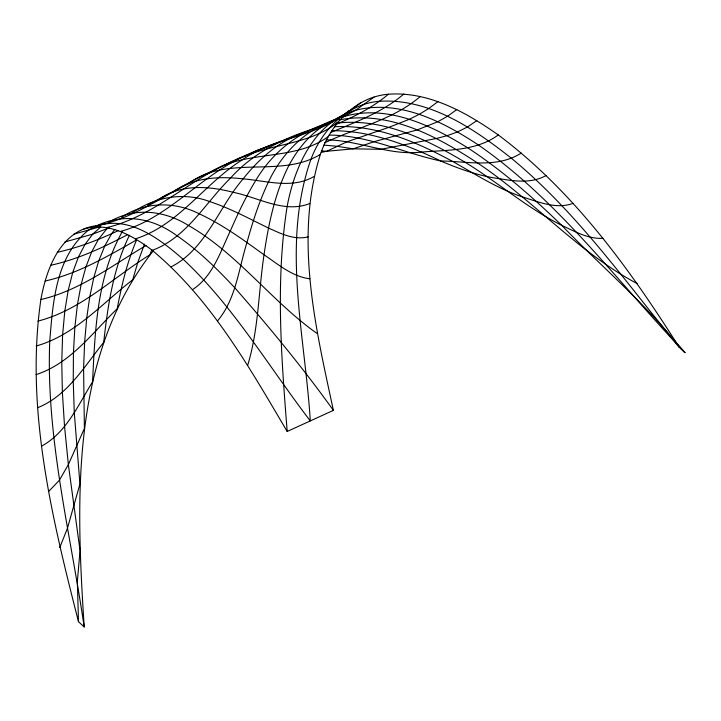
<?xml version="1.0" encoding="UTF-8"?>
<svg xmlns="http://www.w3.org/2000/svg" width="721" height="721" viewBox="0 0 721 721"><rect width="100%" height="100%" fill="white"/><g stroke="black" fill="none" stroke-linecap="round" stroke-linejoin="round"><path stroke-width="1.08" d="M153.429 250.683C69.703 355.976 76.12 500.32 84.195 626.982L78.49 621.691C51.822 517.218 25.091 407.942 40.881 299.53C46.523 268.221 60.879 229.341 97.605 225.556C134.512 217.94 165.325 194.733 198.302 177.835C225.24 164.244 252.602 151.329 281.073 141.244L275.007 143.948M83.618 229.188C108.447 221.428 133.061 235.893 152.275 250.358C210.829 299.098 248.988 366.8 287.192 431.464L333.399 410.366C315.519 327.343 294.078 238.074 320.367 154.402C330.533 124.345 355.291 96.947 388.421 94.217C428.95 91.315 466.253 112.431 498.283 134.944C573.51 191.263 629.523 268.627 679.236 347.324L684.95 352.623L672.531 338.149M247.736 365.141C258.623 329.353 258.497 291.554 264.021 254.792C268.5 224.105 274.836 193.201 288.959 165.343C298.927 146.76 313.247 130.032 332.435 120.65C342.565 115.693 352.145 109.691 360.888 102.562M151.798 249.863L149.86 254.828C112.99 277.54 80.95 310.273 37.834 321.106M59.753 547.554L67.368 528.52L79.932 484.025L74.281 412.538L73.236 381.094L73.443 352.668L74.867 327.181L77.444 304.496L81.14 284.48L85.88 267.022L91.648 252.008L98.398 239.39L107.708 227.683M144.47 244.104L137.666 262.805L132.718 279.775C101.949 303.568 74.885 335.184 36.167 345.999M129.465 235.208C113.17 268.554 107.771 305.866 103.698 342.385C84.375 366.313 67.621 395.703 37.753 407.662M122.399 231.414C96.785 276.864 95.055 330.975 92.567 381.842C78.219 404.896 66.575 432.456 41.683 446.074M217.472 320.989C236.028 299.044 238.615 269.041 246.961 242.517C252.629 221.879 259.19 201.438 268.419 182.089C281.857 153.14 305.848 129.014 336.572 119.118M114.783 229.485L111.557 233.739L104.707 246.14L98.786 260.75L93.793 277.612L89.755 296.782L86.691 318.322L84.636 342.268L83.582 368.647L84.393 428.454L68.369 464.603L59.365 480.258L48.55 491.587M100.652 227.034L92.703 234.154L84.997 244.455L78.319 257.253L72.695 272.592L68.153 290.563L64.773 311.301L62.601 334.995L61.763 361.888L62.367 392.269L64.548 426.435L68.369 464.603L80.049 550.646L77.345 581.514L78.49 621.691M192.516 289.653C212.83 276.404 220.293 251.953 230.26 231.117C237.84 213.776 245.879 196.608 255.757 180.439C272.132 152.663 298.503 131.402 329.641 122.678M388.421 94.217C372.676 107.519 354.11 116.865 335.166 124.706M403.841 94.018C382.725 112.088 356.39 121.849 331.047 132.304M374.1 97.056L355.606 110.241L341.889 117.613M420.343 96.452C392.846 120.065 356.48 127.428 324.585 142.902M437.971 101.598L428.833 108.456L419.28 114.306L409.366 119.28L388.754 127.365L346.837 141.857L326.784 151.275L321.26 152.365M172.481 192.354C192.597 177.393 219.094 176.077 243.13 178.871C266.491 180.791 292.284 189.226 314.023 176.492M348.811 110.836C318.105 136.9 274.764 136.981 242.283 159.837C204.566 183.296 179.132 224.97 135.521 238.822M456.781 109.592L447.561 116.243L437.845 121.723L417.27 129.879L374.226 141.631L353.245 148.832L326.784 151.275L321.467 150.914M337.96 122.047C307.362 146.976 264.49 142.866 231.522 162.775C193.507 184.026 163.622 219.815 120.47 231.414M158.854 199.483C180.286 183.9 208.847 185.919 233.207 192.327C258.19 197.293 284.155 213.677 309.724 203.547M476.842 120.605L467.496 126.968L457.565 131.916L447.137 135.656L436.34 138.504L380.922 149.301L353.245 148.832L336.68 146.255L323.81 145.101M147.508 205.034L190.65 182.521M328.425 136.44C297.169 159.449 255.414 151.158 221.122 166.587C182.665 186.162 149.716 217.255 106.906 227.566M206.395 174.419C219.617 167.209 233.334 160.675 247.357 155.105M498.283 134.944C476.193 151.23 447.543 149.896 421.515 152.059C389.088 156.024 358.4 140.036 326.09 139.874M131.772 213.137C154.249 197.049 183.359 191.57 209.55 201.538C230.071 208.252 249.105 218.571 268.437 228.034C280.839 233.523 294.114 240.399 308.038 236.885M188.65 183.458C227.62 154.249 280.415 178.682 320.367 154.402M121.588 217.291C144.687 201.691 174.536 201.204 199.104 213.749C222.456 224.528 243.274 239.796 264.021 254.792C278.351 264.346 292.149 276.684 309.895 278.775M146.048 245.491C112.125 265.436 79.968 290.545 40.881 299.53M171.093 266.86C206.089 249.169 218.589 207.251 243.13 178.871C259.93 157.656 281.55 138.738 308.083 131.348M108.285 222.591C133.412 206.81 163.982 210.09 188.46 225.466C237.642 253.576 271.258 301.099 317.06 333.481M521.274 153.041C497.238 168.525 467.478 161.36 440.702 160.972C403.363 153.077 368.016 135.106 329.155 135.097M127.419 234.767C103.004 247.582 77.724 259.371 50.65 265.292M248.357 154.627L257.361 150.329L268.87 146.453M118.541 230.477C98.939 239.832 78.499 247.618 57.247 252.296M152.275 250.358C187.027 237.407 205.368 202.619 230.729 177.853C254.576 151.113 287.823 136.278 321.548 126.283M109.168 227.836L92.703 234.154L64.944 241.95M546.076 175.509C531.846 183.612 514.902 181.268 499.482 178.709C478.978 176.005 459.656 169.075 440.702 160.972C406.725 144.56 370.116 130.501 331.858 130.699M282.1 140.838L296.71 135.674M36.05 374.641C70.406 363.51 92.36 332.913 117.226 308.705C121.57 285.237 127.247 261.885 136.63 239.868C107.555 256.361 78.165 273.692 45.18 280.992M341.745 117.208C385.564 103.265 430.942 125.012 467.659 147.787C501.834 170.039 532.504 197.112 561.785 225.367C597.646 262.94 637.553 296.691 671.062 336.446M100.39 226.655L73.731 234.235M94.649 226.917C127.824 213.84 159.981 239.111 183.63 259.704C233.82 306.758 268.753 366.701 310.3 420.92C304.911 334.589 281.361 244.446 310.697 159.972C321.53 130.366 346.585 103.959 379.372 101.273C429.545 98.245 473.895 128.644 511.486 158.341C576.935 212.298 625.837 282.244 679.236 347.324M573.114 203.367C556.233 209.532 538.677 201.979 522.536 196.932C497.742 188.74 475.554 174.383 452.941 161.594C416.666 141.983 376.56 124.481 334.445 126.734M338.996 119.974C388.916 110.052 437.061 136.449 477.428 162.874C533.107 200.041 577.945 252.161 637.4 283.741M336.121 123.237C382.391 117.505 426.625 139.252 465.234 162.351C498.013 182.431 527.303 208.135 561.785 225.367C574.871 231.477 588.156 239.174 603.089 238.327M684.95 352.623C617.654 282.172 559.334 201.249 478.51 145.056C442.901 121.534 399.425 99.183 355.606 110.241C313.716 122.498 294.438 167.317 287.093 206.738C275.395 281.046 281.316 356.895 287.192 431.464M333.399 410.366C302.784 367.692 269.33 327.118 234.667 287.67C217.075 268.843 198.617 250.638 177.321 235.992C149.95 215.633 116.937 212.136 87.764 230.702C55.67 257.118 52.84 302.955 49.749 341.384C45.865 437.917 70.352 532.188 84.195 626.982"/></g></svg>
